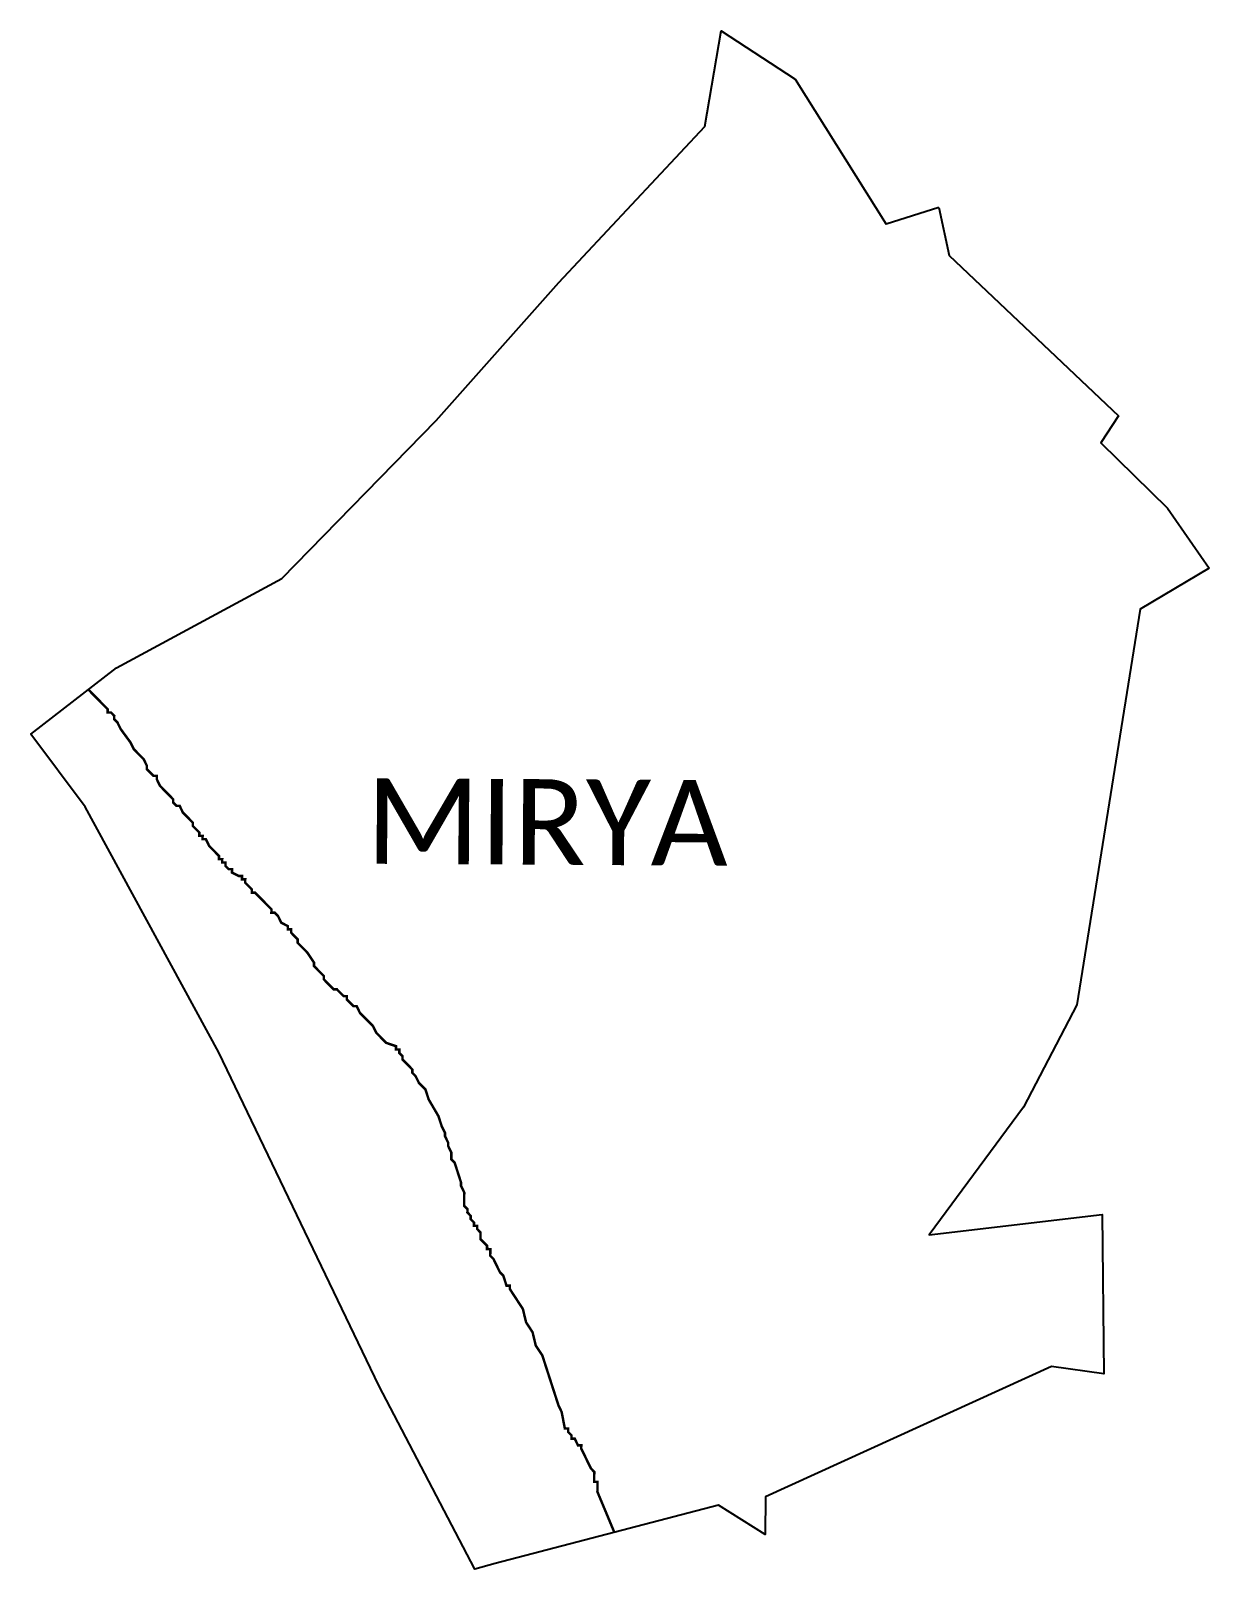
# Model space of a CAD drawing. Header units: metres. Extents: x 316780 to 318214, y 1881641 to 1883513.
import ezdxf

# ---------------------------------------------------------------- set-up
doc = ezdxf.new("R2010")
doc.units = ezdxf.units.M
for name, color, linetype in [('HAZARDS LINE', 1, 'Continuous'), ('village', 3, 'Continuous'), ('VILLAGE NAME', 250, 'Continuous')]:
    doc.layers.add(name, color=color, linetype=linetype)
doc.styles.get("Standard").update_dxf_attribs({"font": 'simplex.shx'})

msp = doc.modelspace()

# ---------------------------------------------------------------- linework, layer by layer
at = {"color": 3, "true_color": 0x00ff00, "flags": 128}
msp.add_lwpolyline([(317885.3, 1883297.5), (317821.4, 1883277.4)], dxfattribs=at)
at = {"layer": 'HAZARDS LINE', "lineweight": 18}
msp.add_lwpolyline([(316850.6, 1882711.3, 3.02, 3.02, 0), (316854, 1882707.7, 3.02, 3.02, 0), (316862, 1882699.6, 3.02, 3.02, 0), (316866, 1882695.5, 3.02, 3.02, 0), (316874, 1882687.4, 3.02, 3.02, 0), (316874, 1882683.4, 3.02, 3.02, 0), (316878, 1882683.4, 3.02, 3.02, 0), (316882, 1882679.3, 3.02, 3.02, 0), (316881.9, 1882675.3, 3.02, 3.02, 0), (316885.9, 1882671.2, 3.02, 3.02, 0), (316889.9, 1882663.1, 3.02, 3.02, 0), (316901.8, 1882646.9, 3.02, 3.02, 0), (316905.8, 1882638.8, 3.02, 3.02, 0), (316909.8, 1882634.7, 3.02, 3.02, 0), (316917.8, 1882626.6, 3.02, 3.02, 0), (316921.7, 1882618.5, 3.02, 3.02, 0), (316921.7, 1882614.5, 3.02, 3.02, 0), (316929.7, 1882606.4, 3.02, 3.02, 0), (316933.7, 1882606.3, 3.02, 3.02, 0), (316933.7, 1882602.3, 3.02, 3.02, 0), (316937.6, 1882594.2, 3.02, 3.02, 0), (316945.6, 1882586.1, 3.02, 3.02, 0), (316953.6, 1882577.9, 3.02, 3.02, 0), (316953.6, 1882573.9, 3.02, 3.02, 0), (316957.6, 1882569.9, 3.02, 3.02, 0), (316961.6, 1882569.8, 3.02, 3.02, 0), (316965.5, 1882561.7, 3.02, 3.02, 0), (316969.5, 1882557.7, 3.02, 3.02, 0), (316973.5, 1882553.6, 3.02, 3.02, 0), (316977.5, 1882549.5, 3.02, 3.02, 0), (316977.5, 1882545.5, 3.02, 3.02, 0), (316985.5, 1882537.4, 3.02, 3.02, 0), (316985.4, 1882533.4, 3.02, 3.02, 0), (316989.5, 1882533.3, 3.02, 3.02, 0), (316989.4, 1882529.3, 3.02, 3.02, 0), (316993.5, 1882529.3, 3.02, 3.02, 0), (316997.4, 1882521.2, 3.02, 3.02, 0), (317005.4, 1882513, 3.02, 3.02, 0), (317009.4, 1882509, 3.02, 3.02, 0), (317009.4, 1882504.9, 3.02, 3.02, 0), (317013.4, 1882504.9, 3.02, 3.02, 0), (317013.3, 1882500.9, 3.02, 3.02, 0), (317017.4, 1882500.8, 3.02, 3.02, 0), (317017.3, 1882496.8, 3.02, 3.02, 0), (317021.3, 1882492.8, 3.02, 3.02, 0), (317025.4, 1882492.7, 3.02, 3.02, 0), (317025.3, 1882488.7, 3.02, 3.02, 0), (317033.3, 1882484.6, 3.02, 3.02, 0), (317037.4, 1882484.6, 3.02, 3.02, 0), (317037.3, 1882480.5, 3.02, 3.02, 0), (317041.4, 1882480.5, 3.02, 3.02, 0), (317041.3, 1882476.5, 3.02, 3.02, 0), (317045.3, 1882472.4, 3.02, 3.02, 0), (317049.3, 1882468.3, 3.02, 3.02, 0), (317049.3, 1882464.3, 3.02, 3.02, 0), (317053.3, 1882464.3, 3.02, 3.02, 0), (317057.3, 1882460.2, 3.02, 3.02, 0), (317061.3, 1882456.2, 3.02, 3.02, 0), (317065.3, 1882452.1, 3.02, 3.02, 0), (317069.3, 1882448, 3.02, 3.02, 0), (317073.3, 1882444, 3.02, 3.02, 0), (317073.2, 1882439.9, 3.02, 3.02, 0), (317077.3, 1882439.9, 3.02, 3.02, 0), (317081.3, 1882435.8, 3.02, 3.02, 0), (317085.2, 1882427.7, 3.02, 3.02, 0), (317093.2, 1882423.6, 3.02, 3.02, 0), (317093.2, 1882419.6, 3.02, 3.02, 0), (317097.2, 1882419.6, 3.02, 3.02, 0), (317097.2, 1882415.6, 3.02, 3.02, 0), (317101.2, 1882411.5, 3.02, 3.02, 0), (317105.2, 1882407.4, 3.02, 3.02, 0), (317105.1, 1882403.4, 3.02, 3.02, 0), (317109.1, 1882399.3, 3.02, 3.02, 0), (317117.1, 1882391.2, 3.02, 3.02, 0), (317125.1, 1882379.1, 3.02, 3.02, 0), (317125, 1882375, 3.02, 3.02, 0), (317129, 1882371, 3.02, 3.02, 0), (317137, 1882362.8, 3.02, 3.02, 0), (317137, 1882358.8, 3.02, 3.02, 0), (317141, 1882354.7, 3.02, 3.02, 0), (317145, 1882350.7, 3.02, 3.02, 0), (317149, 1882346.6, 3.02, 3.02, 0), (317153, 1882346.6, 3.02, 3.02, 0), (317157, 1882342.5, 3.02, 3.02, 0), (317161, 1882338.5, 3.02, 3.02, 0), (317165, 1882338.4, 3.02, 3.02, 0), (317165, 1882334.4, 3.02, 3.02, 0), (317169, 1882330.3, 3.02, 3.02, 0), (317172.9, 1882326.3, 3.02, 3.02, 0), (317177, 1882326.2, 3.02, 3.02, 0), (317180.9, 1882318.1, 3.02, 3.02, 0), (317184.9, 1882314.1, 3.02, 3.02, 0), (317188.9, 1882310, 3.02, 3.02, 0), (317196.9, 1882301.9, 3.02, 3.02, 0), (317200.9, 1882293.8, 3.02, 3.02, 0), (317204.9, 1882289.7, 3.02, 3.02, 0), (317208.8, 1882285.7, 3.02, 3.02, 0), (317212.8, 1882281.6, 3.02, 3.02, 0), (317224.9, 1882277.5, 3.02, 3.02, 0), (317224.9, 1882273.4, 3.02, 3.02, 0), (317228.9, 1882273.4, 3.02, 3.02, 0), (317228.8, 1882269.4, 3.02, 3.02, 0), (317232.8, 1882265.3, 3.02, 3.02, 0), (317232.8, 1882261.3, 3.02, 3.02, 0), (317236.8, 1882257.2, 3.02, 3.02, 0), (317240.8, 1882253.2, 3.02, 3.02, 0), (317244.8, 1882249.1, 3.02, 3.02, 0), (317244.7, 1882245.1, 3.02, 3.02, 0), (317248.7, 1882241, 3.02, 3.02, 0), (317252.7, 1882232.9, 3.02, 3.02, 0), (317260.7, 1882224.8, 3.02, 3.02, 0), (317264.6, 1882212.7, 3.02, 3.02, 0), (317276.5, 1882192.4, 3.02, 3.02, 0), (317280.4, 1882180.3, 3.02, 3.02, 0), (317284.4, 1882172.2, 3.02, 3.02, 0), (317284.4, 1882168.2, 3.02, 3.02, 0), (317288.3, 1882160.1, 3.02, 3.02, 0), (317288.3, 1882156.1, 3.02, 3.02, 0), (317292.2, 1882148, 3.02, 3.02, 0), (317292.2, 1882139.9, 3.02, 3.02, 0), (317296.2, 1882135.8, 3.02, 3.02, 0), (317304, 1882111.6, 3.02, 3.02, 0), (317304, 1882107.6, 3.02, 3.02, 0), (317307.9, 1882099.5, 3.02, 3.02, 0), (317307.8, 1882083.4, 3.02, 3.02, 0), (317311.8, 1882079.3, 3.02, 3.02, 0), (317311.7, 1882075.3, 3.02, 3.02, 0), (317315.7, 1882071.2, 3.02, 3.02, 0), (317315.7, 1882067.2, 3.02, 3.02, 0), (317319.7, 1882063.1, 3.02, 3.02, 0), (317319.7, 1882059.1, 3.02, 3.02, 0), (317323.7, 1882059.1, 3.02, 3.02, 0), (317323.7, 1882055, 3.02, 3.02, 0), (317327.6, 1882051, 3.02, 3.02, 0), (317327.6, 1882042.9, 3.02, 3.02, 0), (317335.6, 1882034.8, 3.02, 3.02, 0), (317335.5, 1882030.8, 3.02, 3.02, 0), (317339.6, 1882030.7, 3.02, 3.02, 0), (317339.5, 1882022.7, 3.02, 3.02, 0), (317343.5, 1882018.6, 3.02, 3.02, 0), (317347.4, 1882010.5, 3.02, 3.02, 0), (317351.4, 1882002.4, 3.02, 3.02, 0), (317355.4, 1881998.4, 3.02, 3.02, 0), (317359.3, 1881986.2, 3.02, 3.02, 0), (317363.3, 1881986.2, 3.02, 3.02, 0), (317363.3, 1881982.2, 3.02, 3.02, 0), (317379.2, 1881957.9, 3.02, 3.02, 0), (317383.1, 1881941.7, 3.02, 3.02, 0), (317391, 1881929.6, 3.02, 3.02, 0), (317394.9, 1881913.4, 3.02, 3.02, 0), (317402.9, 1881901.3, 3.02, 3.02, 0), (317422.5, 1881840.7, 3.02, 3.02, 0), (317426.4, 1881832.6, 3.02, 3.02, 0), (317430.3, 1881812.4, 3.02, 3.02, 0), (317434.3, 1881812.4, 3.02, 3.02, 0), (317434.3, 1881808.3, 3.02, 3.02, 0), (317438.3, 1881804.3, 3.02, 3.02, 0), (317438.3, 1881800.2, 3.02, 3.02, 0), (317442.3, 1881800.2, 3.02, 3.02, 0), (317446.2, 1881792.1, 3.02, 3.02, 0), (317450.3, 1881792.1, 3.02, 3.02, 0), (317450.2, 1881788, 3.02, 3.02, 0), (317454.2, 1881780, 3.02, 3.02, 0), (317458.1, 1881771.9, 3.02, 3.02, 0), (317462.1, 1881763.8, 3.02, 3.02, 0), (317466.1, 1881759.7, 3.02, 3.02, 0), (317466, 1881747.6, 3.02, 3.02, 0), (317470, 1881747.6, 3.02, 3.02, 0), (317469.9, 1881735.5, 3.02, 3.02, 0), (317490.5, 1881686.2, 3.02, 3.02, 0)], format="xyseb", dxfattribs=at)
at = {"layer": 'village', "color": 3, "true_color": 0x00ff00}
for points in [[(318214.4, 1882858.9, 0), (318130.5, 1882809, 0), (318053.2, 1882327.7, 0), (317988.3, 1882203.3, 0), (317873.8, 1882048.2, 0), (318084, 1882072.6, 0), (318086.3, 1881878.8, 0), (318022.4, 1881887.9, 0), (317674.4, 1881729.2, 0), (317674, 1881683.5, 0), (317617.3, 1881719.4, 0), (317345.5, 1881648.3, 0), (317320.7, 1881641.3, 0), (317203.9, 1881864.7, 0), (317009.3, 1882269.7, 0), (316846.4, 1882568.6, 0), (316780.4, 1882657.2, 0), (316884.8, 1882737.6, 0), (317086, 1882846.3, 0), (317273.7, 1883038.5, 0), (317422.8, 1883206.4, 0), (317600.5, 1883396, 0), (317620.3, 1883512.6, 0), (317710.7, 1883453.9, 0), (317821.4, 1883277.4, 0)], [(317885.3, 1883297.5, 0), (317898.1, 1883239.1, 0), (318103.9, 1883044.3, 0), (318082.6, 1883011.6, 0), (318163.7, 1882931.9, 0), (318214.4, 1882858.9, 0)]]:
    msp.add_polyline3d(points, dxfattribs=at)

# ---------------------------------------------------------------- texts
at = {"layer": 'VILLAGE NAME', "insert": (317188.6, 1882603.5), "char_height": 104.042, "attachment_point": 1, "rotation": 359.6762}
msp.add_mtext_dynamic_manual_height_columns('{\\fCalibri|b0|i0|c0|p34;MIRYA}', width=926.815, gutter_width=520.2, heights=[0], dxfattribs=at)

doc.saveas('drawing.dxf')
